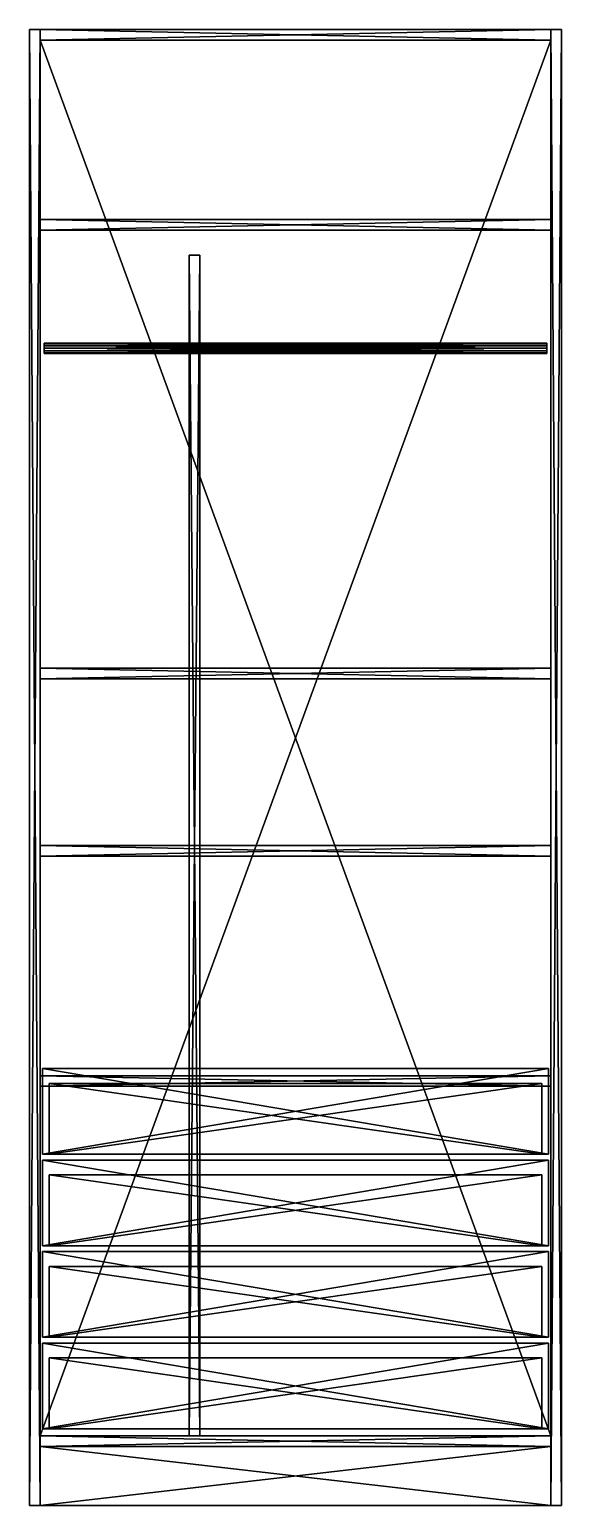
# Model space of a CAD drawing. Header units: millimetres. Extents: x 0 to 900, y 0 to 2500.
import ezdxf

# ---------------------------------------------------------------- set-up
doc = ezdxf.new("R2010")
doc.units = ezdxf.units.MM
for name, color, linetype in [('ARKALIK', 7, 'Continuous'), ('ASKILIK', 7, 'Continuous'), ('BAZA', 7, 'Continuous'), ('CEKMECE_KUTU', 7, 'Continuous'), ('CEKMECE_ON', 7, 'Continuous'), ('DIKME', 7, 'Continuous'), ('GOVDE', 7, 'Continuous'), ('RAF', 7, 'Continuous')]:
    doc.layers.add(name, color=color, linetype=linetype)

msp = doc.modelspace()

# ---------------------------------------------------------------- linework, layer by layer
at = {"layer": 'ARKALIK'}
for points in [[(18, 118, 600), (18, 2482, 600), (18, 118, 592)], [(18, 118, 592), (18, 2482, 600), (18, 2482, 592)], [(18, 2482, 592), (882, 118, 592), (18, 118, 592)], [(18, 118, 600), (882, 2482, 600), (18, 2482, 600)], [(882, 118, 600), (882, 2482, 600), (18, 118, 600)], [(18, 2482, 600), (882, 2482, 600), (18, 2482, 592)], [(882, 2482, 592), (882, 118, 592), (18, 2482, 592)], [(18, 2482, 592), (882, 2482, 600), (882, 2482, 592)], [(882, 2482, 592), (882, 118, 600), (882, 118, 592)], [(882, 2482, 600), (882, 118, 600), (882, 2482, 592)], [(882, 118, 592), (18, 118, 600), (18, 118, 592)], [(882, 118, 600), (18, 118, 600), (882, 118, 592)]]:
    msp.add_3dface(points, dxfattribs=at)
at = {"layer": 'ASKILIK'}
for points in [[(25, 1967.8, 265.5), (25, 1960, 270), (25, 1969, 270)], [(25, 1967.8, 265.5), (25, 1969, 270), (875, 1967.8, 265.5)], [(875, 1967.8, 265.5), (25, 1969, 270), (875, 1969, 270)], [(25, 1969, 270), (25, 1960, 270), (25, 1967.8, 274.5)], [(25, 1969, 270), (25, 1967.8, 274.5), (875, 1969, 270)], [(875, 1969, 270), (25, 1967.8, 274.5), (875, 1967.8, 274.5)], [(25, 1964.5, 262.2), (25, 1960, 270), (25, 1967.8, 265.5)], [(25, 1964.5, 262.2), (25, 1967.8, 265.5), (875, 1964.5, 262.2)], [(875, 1964.5, 262.2), (25, 1967.8, 265.5), (875, 1967.8, 265.5)], [(25, 1967.8, 274.5), (25, 1960, 270), (25, 1964.5, 277.8)], [(25, 1967.8, 274.5), (25, 1964.5, 277.8), (875, 1967.8, 274.5)], [(875, 1967.8, 274.5), (25, 1964.5, 277.8), (875, 1964.5, 277.8)], [(25, 1960, 261), (25, 1960, 270), (25, 1964.5, 262.2)], [(25, 1960, 261), (25, 1964.5, 262.2), (875, 1960, 261)], [(875, 1960, 261), (25, 1964.5, 262.2), (875, 1964.5, 262.2)], [(25, 1964.5, 277.8), (25, 1960, 270), (25, 1960, 279)], [(25, 1964.5, 277.8), (25, 1960, 279), (875, 1964.5, 277.8)], [(875, 1964.5, 277.8), (25, 1960, 279), (875, 1960, 279)], [(25, 1960, 279), (25, 1960, 270), (25, 1955.5, 277.8)], [(25, 1960, 279), (25, 1955.5, 277.8), (875, 1960, 279)], [(875, 1960, 279), (25, 1955.5, 277.8), (875, 1955.5, 277.8)], [(25, 1955.5, 277.8), (25, 1960, 270), (25, 1952.2, 274.5)], [(25, 1952.2, 274.5), (25, 1960, 270), (25, 1951, 270)], [(25, 1951, 270), (25, 1960, 270), (25, 1952.2, 265.5)], [(25, 1952.2, 265.5), (25, 1960, 270), (25, 1955.5, 262.2)], [(25, 1955.5, 262.2), (25, 1960, 270), (25, 1960, 261)], [(25, 1955.5, 262.2), (25, 1960, 261), (875, 1955.5, 262.2)], [(875, 1955.5, 262.2), (25, 1960, 261), (875, 1960, 261)], [(25, 1955.5, 277.8), (25, 1952.2, 274.5), (875, 1955.5, 277.8)], [(875, 1955.5, 277.8), (25, 1952.2, 274.5), (875, 1952.2, 274.5)], [(25, 1952.2, 265.5), (25, 1955.5, 262.2), (875, 1952.2, 265.5)], [(875, 1952.2, 265.5), (25, 1955.5, 262.2), (875, 1955.5, 262.2)], [(25, 1952.2, 274.5), (25, 1951, 270), (875, 1952.2, 274.5)], [(875, 1952.2, 274.5), (25, 1951, 270), (875, 1951, 270)], [(25, 1951, 270), (25, 1952.2, 265.5), (875, 1951, 270)], [(875, 1951, 270), (25, 1952.2, 265.5), (875, 1952.2, 265.5)], [(875, 1967.8, 265.5), (875, 1969, 270), (875, 1960, 270)], [(875, 1969, 270), (875, 1967.8, 274.5), (875, 1960, 270)], [(875, 1964.5, 262.2), (875, 1967.8, 265.5), (875, 1960, 270)], [(875, 1967.8, 274.5), (875, 1964.5, 277.8), (875, 1960, 270)], [(875, 1960, 261), (875, 1964.5, 262.2), (875, 1960, 270)], [(875, 1964.5, 277.8), (875, 1960, 279), (875, 1960, 270)], [(875, 1960, 279), (875, 1955.5, 277.8), (875, 1960, 270)], [(875, 1955.5, 277.8), (875, 1952.2, 274.5), (875, 1960, 270)], [(875, 1952.2, 274.5), (875, 1951, 270), (875, 1960, 270)], [(875, 1951, 270), (875, 1952.2, 265.5), (875, 1960, 270)], [(875, 1952.2, 265.5), (875, 1955.5, 262.2), (875, 1960, 270)], [(875, 1955.5, 262.2), (875, 1960, 261), (875, 1960, 270)]]:
    msp.add_3dface(points, dxfattribs=at)
at = {"layer": 'BAZA'}
for points in [[(18, 0, 38), (18, 100, 38), (18, 0)], [(18, 0), (18, 100, 38), (18, 100)], [(18, 100), (882, 0), (18, 0)], [(18, 0, 38), (882, 100, 38), (18, 100, 38)], [(882, 0, 38), (882, 100, 38), (18, 0, 38)], [(18, 100, 38), (882, 100, 38), (18, 100)], [(882, 100), (882, 0), (18, 100)], [(18, 100), (882, 100, 38), (882, 100)], [(882, 100), (882, 0, 38), (882, 0)], [(882, 100, 38), (882, 0, 38), (882, 100)], [(882, 0), (18, 0, 38), (18, 0)], [(882, 0, 38), (18, 0, 38), (882, 0)]]:
    msp.add_3dface(points, dxfattribs=at)
at = {"layer": 'CEKMECE_KUTU'}
for points in [[(33, 595, 500), (33, 715, 500), (33, 595, 35)], [(33, 595, 35), (33, 715, 500), (33, 715, 35)], [(33, 715, 35), (867, 595, 35), (33, 595, 35)], [(33, 595, 500), (867, 715, 500), (33, 715, 500)], [(867, 595, 500), (867, 715, 500), (33, 595, 500)], [(33, 715, 500), (867, 715, 500), (33, 715, 35)], [(867, 715, 35), (867, 595, 35), (33, 715, 35)], [(33, 715, 35), (867, 715, 500), (867, 715, 35)], [(867, 715, 35), (867, 595, 500), (867, 595, 35)], [(867, 715, 500), (867, 595, 500), (867, 715, 35)], [(867, 595, 35), (33, 595, 500), (33, 595, 35)], [(867, 595, 500), (33, 595, 500), (867, 595, 35)], [(33, 440, 500), (33, 560, 500), (33, 440, 35)], [(33, 440, 35), (33, 560, 500), (33, 560, 35)], [(33, 560, 35), (867, 440, 35), (33, 440, 35)], [(33, 440, 500), (867, 560, 500), (33, 560, 500)], [(867, 440, 500), (867, 560, 500), (33, 440, 500)], [(33, 560, 500), (867, 560, 500), (33, 560, 35)], [(867, 560, 35), (867, 440, 35), (33, 560, 35)], [(33, 560, 35), (867, 560, 500), (867, 560, 35)], [(867, 560, 35), (867, 440, 500), (867, 440, 35)], [(867, 560, 500), (867, 440, 500), (867, 560, 35)], [(867, 440, 35), (33, 440, 500), (33, 440, 35)], [(867, 440, 500), (33, 440, 500), (867, 440, 35)], [(33, 285, 500), (33, 405, 500), (33, 285, 35)], [(33, 285, 35), (33, 405, 500), (33, 405, 35)], [(33, 405, 35), (867, 285, 35), (33, 285, 35)], [(33, 285, 500), (867, 405, 500), (33, 405, 500)], [(867, 285, 500), (867, 405, 500), (33, 285, 500)], [(33, 405, 500), (867, 405, 500), (33, 405, 35)], [(867, 405, 35), (867, 285, 35), (33, 405, 35)], [(33, 405, 35), (867, 405, 500), (867, 405, 35)], [(867, 405, 35), (867, 285, 500), (867, 285, 35)], [(867, 405, 500), (867, 285, 500), (867, 405, 35)], [(867, 285, 35), (33, 285, 500), (33, 285, 35)], [(867, 285, 500), (33, 285, 500), (867, 285, 35)], [(33, 130, 500), (33, 250, 500), (33, 130, 35)], [(33, 130, 35), (33, 250, 500), (33, 250, 35)], [(33, 250, 35), (867, 130, 35), (33, 130, 35)], [(33, 130, 500), (867, 250, 500), (33, 250, 500)], [(867, 130, 500), (867, 250, 500), (33, 130, 500)], [(33, 250, 500), (867, 250, 500), (33, 250, 35)], [(867, 250, 35), (867, 130, 35), (33, 250, 35)], [(33, 250, 35), (867, 250, 500), (867, 250, 35)], [(867, 250, 35), (867, 130, 500), (867, 130, 35)], [(867, 250, 500), (867, 130, 500), (867, 250, 35)], [(867, 130, 35), (33, 130, 500), (33, 130, 35)], [(867, 130, 500), (33, 130, 500), (867, 130, 35)]]:
    msp.add_3dface(points, dxfattribs=at)
at = {"layer": 'CEKMECE_ON'}
for points in [[(22, 595, 22), (22, 740, 22), (22, 595, 4)], [(22, 595, 4), (22, 740, 22), (22, 740, 4)], [(22, 740, 4), (878, 595, 4), (22, 595, 4)], [(22, 595, 22), (878, 740, 22), (22, 740, 22)], [(878, 595, 22), (878, 740, 22), (22, 595, 22)], [(22, 740, 22), (878, 740, 22), (22, 740, 4)], [(878, 740, 4), (878, 595, 4), (22, 740, 4)], [(22, 740, 4), (878, 740, 22), (878, 740, 4)], [(878, 740, 4), (878, 595, 22), (878, 595, 4)], [(878, 740, 22), (878, 595, 22), (878, 740, 4)], [(878, 595, 4), (22, 595, 22), (22, 595, 4)], [(878, 595, 22), (22, 595, 22), (878, 595, 4)], [(22, 440, 22), (22, 585, 22), (22, 440, 4)], [(22, 440, 4), (22, 585, 22), (22, 585, 4)], [(22, 585, 4), (878, 440, 4), (22, 440, 4)], [(22, 440, 22), (878, 585, 22), (22, 585, 22)], [(878, 440, 22), (878, 585, 22), (22, 440, 22)], [(22, 585, 22), (878, 585, 22), (22, 585, 4)], [(878, 585, 4), (878, 440, 4), (22, 585, 4)], [(22, 585, 4), (878, 585, 22), (878, 585, 4)], [(878, 585, 4), (878, 440, 22), (878, 440, 4)], [(878, 585, 22), (878, 440, 22), (878, 585, 4)], [(878, 440, 4), (22, 440, 22), (22, 440, 4)], [(878, 440, 22), (22, 440, 22), (878, 440, 4)], [(22, 285, 22), (22, 430, 22), (22, 285, 4)], [(22, 285, 4), (22, 430, 22), (22, 430, 4)], [(22, 430, 4), (878, 285, 4), (22, 285, 4)], [(22, 285, 22), (878, 430, 22), (22, 430, 22)], [(878, 285, 22), (878, 430, 22), (22, 285, 22)], [(22, 430, 22), (878, 430, 22), (22, 430, 4)], [(878, 430, 4), (878, 285, 4), (22, 430, 4)], [(22, 430, 4), (878, 430, 22), (878, 430, 4)], [(878, 430, 4), (878, 285, 22), (878, 285, 4)], [(878, 430, 22), (878, 285, 22), (878, 430, 4)], [(878, 285, 4), (22, 285, 22), (22, 285, 4)], [(878, 285, 22), (22, 285, 22), (878, 285, 4)], [(22, 130, 22), (22, 275, 22), (22, 130, 4)], [(22, 130, 4), (22, 275, 22), (22, 275, 4)], [(22, 275, 4), (878, 130, 4), (22, 130, 4)], [(22, 130, 22), (878, 275, 22), (22, 275, 22)], [(878, 130, 22), (878, 275, 22), (22, 130, 22)], [(22, 275, 22), (878, 275, 22), (22, 275, 4)], [(878, 275, 4), (878, 130, 4), (22, 275, 4)], [(22, 275, 4), (878, 275, 22), (878, 275, 4)], [(878, 275, 4), (878, 130, 22), (878, 130, 4)], [(878, 275, 22), (878, 130, 22), (878, 275, 4)], [(878, 130, 4), (22, 130, 22), (22, 130, 4)], [(878, 130, 22), (22, 130, 22), (878, 130, 4)]]:
    msp.add_3dface(points, dxfattribs=at)
at = {"layer": 'DIKME'}
for points in [[(270, 118, 588), (270, 2118, 588), (270, 118)], [(270, 118), (270, 2118, 588), (270, 2118)], [(270, 2118), (288, 118), (270, 118)], [(270, 118, 588), (288, 2118, 588), (270, 2118, 588)], [(288, 118, 588), (288, 2118, 588), (270, 118, 588)], [(270, 2118, 588), (288, 2118, 588), (270, 2118)], [(288, 2118), (288, 118), (270, 2118)], [(270, 2118), (288, 2118, 588), (288, 2118)], [(288, 2118), (288, 118, 588), (288, 118)], [(288, 2118, 588), (288, 118, 588), (288, 2118)], [(288, 118), (270, 118, 588), (270, 118)], [(288, 118, 588), (270, 118, 588), (288, 118)]]:
    msp.add_3dface(points, dxfattribs=at)
at = {"layer": 'GOVDE'}
for points in [[(0, 0, 600), (0, 2500, 600), (0, 0)], [(0, 0), (0, 2500, 600), (0, 2500)], [(0, 2500), (18, 0), (0, 0)], [(0, 0, 600), (18, 2500, 600), (0, 2500, 600)], [(18, 0, 600), (18, 2500, 600), (0, 0, 600)], [(0, 2500, 600), (18, 2500, 600), (0, 2500)], [(18, 2500), (18, 0), (0, 2500)], [(0, 2500), (18, 2500, 600), (18, 2500)], [(18, 2500), (18, 0, 600), (18, 0)], [(18, 2500, 600), (18, 0, 600), (18, 2500)], [(18, 2482, 600), (18, 2500, 600), (18, 2482)], [(18, 2482), (18, 2500, 600), (18, 2500)], [(18, 2500), (882, 2482), (18, 2482)], [(18, 2482, 600), (882, 2500, 600), (18, 2500, 600)], [(882, 2482, 600), (882, 2500, 600), (18, 2482, 600)], [(18, 2500, 600), (882, 2500, 600), (18, 2500)], [(882, 2500), (882, 2482), (18, 2500)], [(18, 2500), (882, 2500, 600), (882, 2500)], [(882, 0, 600), (882, 2500, 600), (882, 0)], [(882, 0), (882, 2500, 600), (882, 2500)], [(882, 2500), (900, 0), (882, 0)], [(882, 0, 600), (900, 2500, 600), (882, 2500, 600)], [(900, 0, 600), (900, 2500, 600), (882, 0, 600)], [(882, 2500, 600), (900, 2500, 600), (882, 2500)], [(900, 2500), (900, 0), (882, 2500)], [(882, 2500), (900, 2500, 600), (900, 2500)], [(882, 2500), (882, 2482, 600), (882, 2482)], [(882, 2500, 600), (882, 2482, 600), (882, 2500)], [(900, 2500), (900, 0, 600), (900, 0)], [(900, 2500, 600), (900, 0, 600), (900, 2500)], [(882, 2482), (18, 2482, 600), (18, 2482)], [(882, 2482, 600), (18, 2482, 600), (882, 2482)], [(18, 100, 600), (18, 118, 600), (18, 100)], [(18, 100), (18, 118, 600), (18, 118)], [(18, 118), (882, 100), (18, 100)], [(18, 100, 600), (882, 118, 600), (18, 118, 600)], [(882, 100, 600), (882, 118, 600), (18, 100, 600)], [(18, 118, 600), (882, 118, 600), (18, 118)], [(882, 118), (882, 100), (18, 118)], [(18, 118), (882, 118, 600), (882, 118)], [(882, 100), (18, 100, 600), (18, 100)], [(882, 100, 600), (18, 100, 600), (882, 100)], [(882, 118), (882, 100, 600), (882, 100)], [(882, 118, 600), (882, 100, 600), (882, 118)], [(18, 0), (0, 0, 600), (0, 0)], [(18, 0, 600), (0, 0, 600), (18, 0)], [(900, 0), (882, 0, 600), (882, 0)], [(900, 0, 600), (882, 0, 600), (900, 0)]]:
    msp.add_3dface(points, dxfattribs=at)
at = {"layer": 'RAF'}
for points in [[(18, 2160, 588), (18, 2178, 588), (18, 2160)], [(18, 2160), (18, 2178, 588), (18, 2178)], [(18, 2178), (882, 2160), (18, 2160)], [(18, 2160, 588), (882, 2178, 588), (18, 2178, 588)], [(882, 2160, 588), (882, 2178, 588), (18, 2160, 588)], [(18, 2178, 588), (882, 2178, 588), (18, 2178)], [(882, 2178), (882, 2160), (18, 2178)], [(18, 2178), (882, 2178, 588), (882, 2178)], [(882, 2178), (882, 2160, 588), (882, 2160)], [(882, 2178, 588), (882, 2160, 588), (882, 2178)], [(882, 2160), (18, 2160, 588), (18, 2160)], [(882, 2160, 588), (18, 2160, 588), (882, 2160)], [(18, 1400, 588), (18, 1418, 588), (18, 1400)], [(18, 1400), (18, 1418, 588), (18, 1418)], [(18, 1418), (882, 1400), (18, 1400)], [(18, 1400, 588), (882, 1418, 588), (18, 1418, 588)], [(882, 1400, 588), (882, 1418, 588), (18, 1400, 588)], [(18, 1418, 588), (882, 1418, 588), (18, 1418)], [(882, 1418), (882, 1400), (18, 1418)], [(18, 1418), (882, 1418, 588), (882, 1418)], [(882, 1400), (18, 1400, 588), (18, 1400)], [(882, 1400, 588), (18, 1400, 588), (882, 1400)], [(882, 1418), (882, 1400, 588), (882, 1400)], [(882, 1418, 588), (882, 1400, 588), (882, 1418)], [(18, 1100, 588), (18, 1118, 588), (18, 1100)], [(18, 1100), (18, 1118, 588), (18, 1118)], [(18, 1118), (882, 1100), (18, 1100)], [(18, 1100, 588), (882, 1118, 588), (18, 1118, 588)], [(882, 1100, 588), (882, 1118, 588), (18, 1100, 588)], [(18, 1118, 588), (882, 1118, 588), (18, 1118)], [(882, 1118), (882, 1100), (18, 1118)], [(18, 1118), (882, 1118, 588), (882, 1118)], [(882, 1100), (18, 1100, 588), (18, 1100)], [(882, 1100, 588), (18, 1100, 588), (882, 1100)], [(882, 1118), (882, 1100, 588), (882, 1100)], [(882, 1118, 588), (882, 1100, 588), (882, 1118)], [(18, 710, 588), (18, 728, 588), (18, 710)], [(18, 710), (18, 728, 588), (18, 728)], [(18, 728), (882, 710), (18, 710)], [(18, 710, 588), (882, 728, 588), (18, 728, 588)], [(882, 710, 588), (882, 728, 588), (18, 710, 588)], [(18, 728, 588), (882, 728, 588), (18, 728)], [(882, 728), (882, 710), (18, 728)], [(18, 728), (882, 728, 588), (882, 728)], [(882, 728), (882, 710, 588), (882, 710)], [(882, 728, 588), (882, 710, 588), (882, 728)], [(882, 710), (18, 710, 588), (18, 710)], [(882, 710, 588), (18, 710, 588), (882, 710)]]:
    msp.add_3dface(points, dxfattribs=at)

doc.saveas('drawing.dxf')
